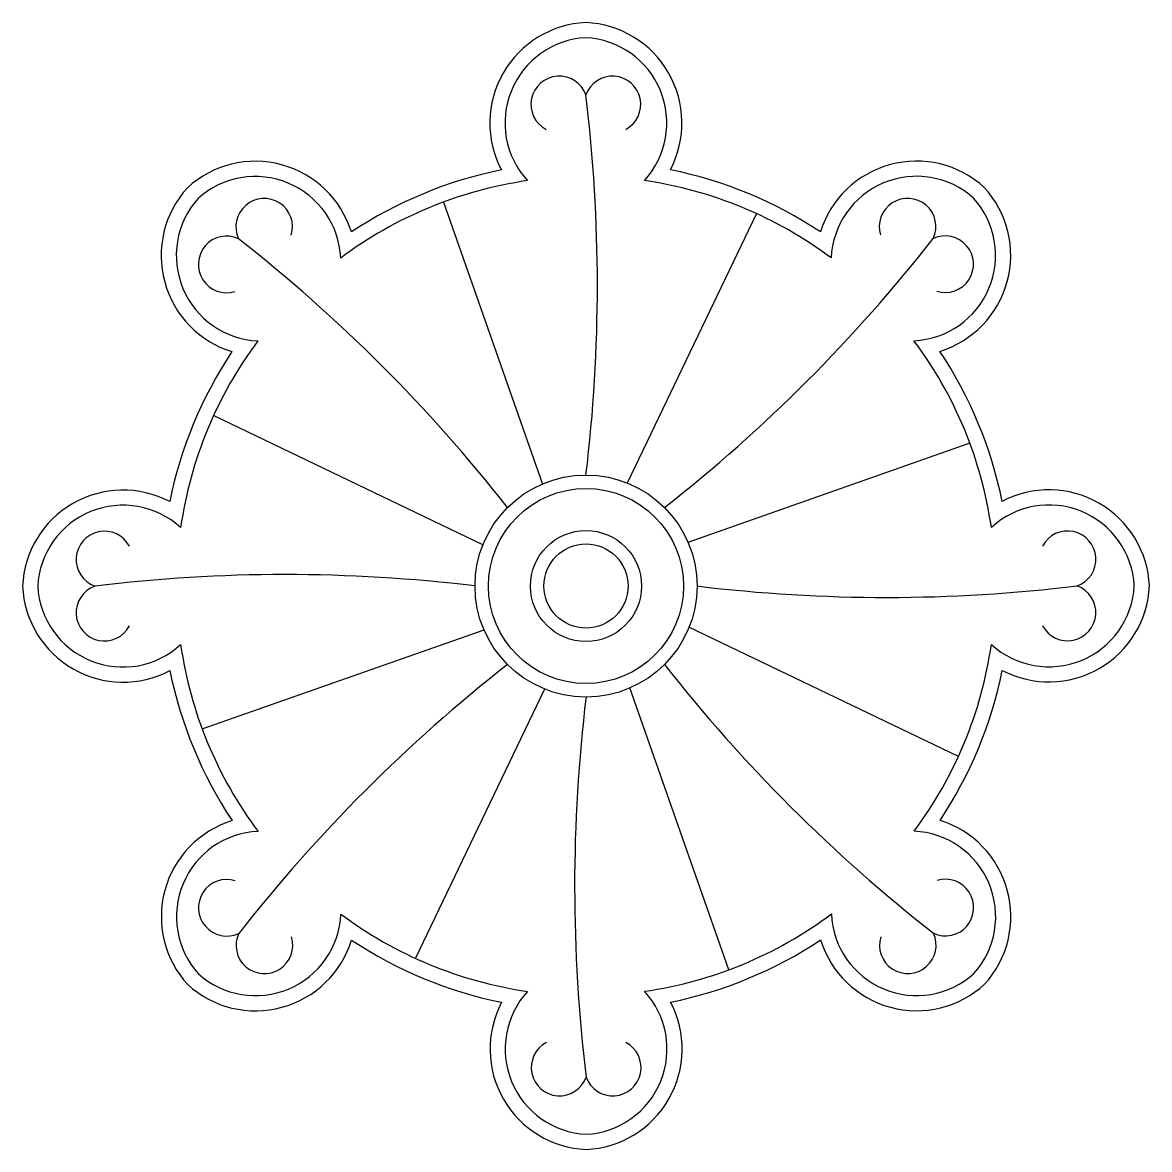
# Model space of a CAD drawing. Extents: x 189 to 389, y 330 to 530.
import ezdxf

# ---------------------------------------------------------------- set-up
doc = ezdxf.new("R2010")
doc.units = 0
doc.header["$LTSCALE"] = 10
doc.header["$MEASUREMENT"] = 0
doc.layers.add('3', color=3, linetype='CONTINUOUS')
doc.layers.add('4', color=4, linetype='CONTINUOUS')

msp = doc.modelspace()

# ---------------------------------------------------------------- linework, layer by layer
at = {"layer": '3'}
for p, q in [((263.88, 497.73), (281.45, 447.66)), ((319.47, 495.69), (296.49, 447.85)), ((223.12, 459.87), (270.95, 436.9)), ((357.33, 454.93), (307.26, 437.35)), ((355.28, 399.33), (307.45, 422.31)), ((221.07, 404.28), (271.14, 421.85)), ((258.93, 363.52), (281.91, 411.35)), ((314.52, 361.47), (296.95, 411.54))]:
    msp.add_line(p, q, dxfattribs=at)
msp.add_lwpolyline([(217.26, 439.97, 0.633889), (191.89, 429.56, 0.633068), (217.26, 419.2, 0.125311), (231, 386.06, 0.633889), (220.42, 360.77, 0.633068), (245.69, 371.38, 0.125311), (278.83, 357.66, 0.633889), (289.24, 332.29, 0.633068), (299.6, 357.67, 0.125311), (332.74, 371.4, 0.633889), (358.04, 360.82, 0.633068), (347.42, 386.09, 0.125311), (361.14, 419.24, 0.633889), (386.51, 429.64, 0.633068), (361.14, 440.01, 0.125311), (347.4, 473.14, 0.633889), (357.98, 498.44, 0.633068), (332.71, 487.83, 0.125311), (299.57, 501.55, 0.633889), (289.16, 526.91, 0.633068), (278.8, 501.54, 0.125311), (245.66, 487.8, 0.633889), (220.36, 498.38, 0.633068), (230.98, 473.11, 0.125311)], format="xyb", close=True, dxfattribs=at)
for radius in [17.31, 7.46]:
    msp.add_circle((289.2, 429.6), radius, dxfattribs=at)
at = {"layer": '4'}
msp.add_lwpolyline([(215.33, 444.58, 0.549903), (189.2, 429.56, 0.54916), (215.34, 414.59, 0.096507), (226.38, 387.96, 0.549903), (218.52, 358.86, 0.54916), (247.59, 366.76, 0.096507), (274.22, 355.73, 0.549903), (289.24, 329.6, 0.54916), (304.21, 355.74, 0.096507), (330.84, 366.78, 0.549903), (359.94, 358.92, 0.54916), (352.04, 387.99, 0.096507), (363.07, 414.63, 0.549903), (389.2, 429.65, 0.54916), (363.06, 444.62, 0.096507), (352.02, 471.25, 0.549903), (359.88, 500.35, 0.54916), (330.81, 492.45, 0.096507), (304.18, 503.47, 0.549903), (289.16, 529.6, 0.54916), (274.19, 503.46, 0.096507), (247.56, 492.43, 0.549903), (218.46, 500.28, 0.54916), (226.36, 471.21, 0.096507)], format="xyb", close=True, dxfattribs=at)
for points in [[(296.24, 510.62, 1.455779), (289.18, 516.79, 1.455779), (282.11, 510.62)], [(236.89, 491.87, 1.455779), (227.53, 491.24, 1.455779), (226.9, 481.88)], [(351.47, 481.91, 1.455779), (350.84, 491.27, 1.455779), (341.48, 491.9)], [(208.18, 436.65, 1.455779), (202.01, 429.58, 1.455779), (208.18, 422.52)], [(370.22, 422.56, 1.455779), (376.39, 429.62, 1.455779), (370.22, 436.69)], [(226.93, 377.3, 1.455779), (227.56, 367.94, 1.455779), (236.92, 367.31)], [(341.51, 367.34, 1.455779), (350.87, 367.97, 1.455779), (351.5, 377.33)], [(282.16, 348.59, 1.455779), (289.22, 342.42, 1.455779), (296.29, 348.59)]]:
    msp.add_lwpolyline(points, format="xyb", dxfattribs=at)
for radius in [19.7, 9.85]:
    msp.add_circle((289.2, 429.6), radius, dxfattribs=at)
for centre, start, end in [((10.6, 482.96), 353.1117, 6.9241), ((54.47, 270.33), 38.1117, 51.9241), ((129.93, 664.33), 308.1117, 321.9241), ((235.84, 151.01), 83.1117, 96.9241), ((342.56, 708.2), 263.1117, 276.9241), ((448.47, 194.88), 128.1117, 141.9241), ((523.93, 588.87), 218.1117, 231.9241), ((567.8, 376.25), 173.1117, 186.9241)]:
    msp.add_arc(centre, 280.62, start, end, dxfattribs=at)

doc.saveas('drawing.dxf')
